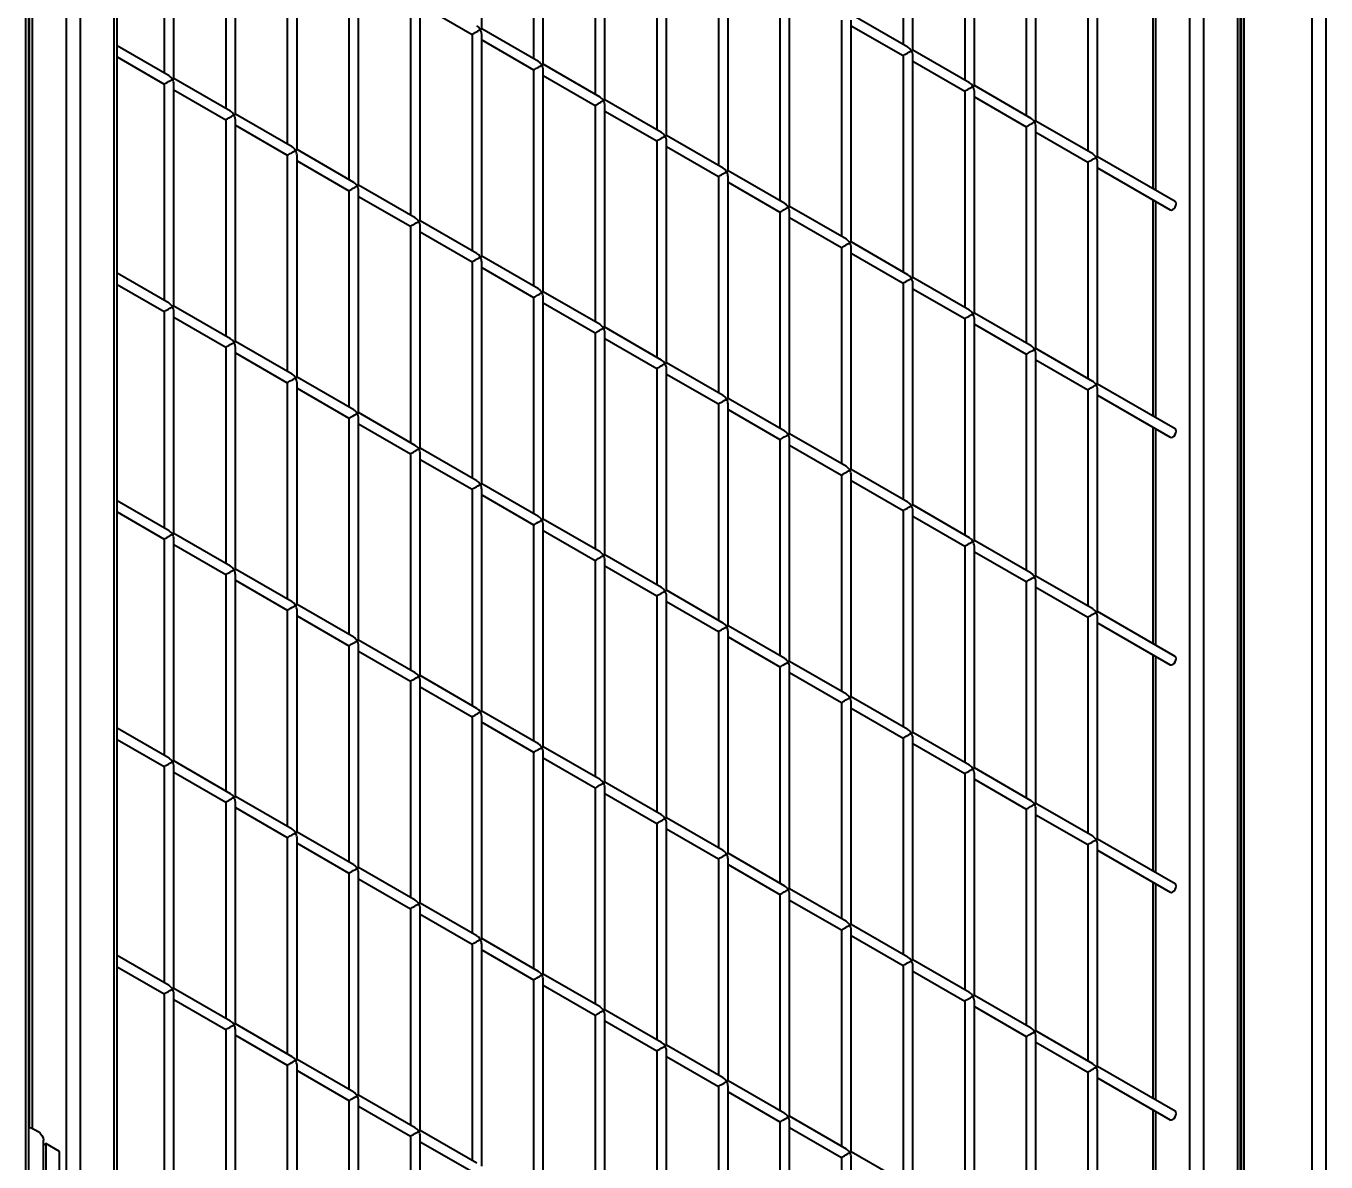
# Model space of a CAD drawing. Header units: millimetres. Extents: x 0 to 297, y 0 to 210.
# Drawn here: x 219.87 to 226.58, y 103.2 to 109.07 of the extents above; entities that cross this region are included whole.
import ezdxf

# ---------------------------------------------------------------- set-up
doc = ezdxf.new("R2010")
doc.units = ezdxf.units.MM
doc.layers.add('轮廓实线层', color=7, linetype='Continuous', lineweight=40)

msp = doc.modelspace()

# ---------------------------------------------------------------- linework, layer by layer
at = {"layer": '轮廓实线层', "color": 8, "linetype": 'Continuous', "lineweight": 40}
for p, q in [((219.8663, 101.4959), (219.8663, 117.5818)), ((219.8982, 114.9974), (219.8982, 103.3736)), ((226.5131, 97.6179), (226.5131, 113.7038)), ((226.5838, 113.7038), (226.5838, 97.6179)), ((225.8803, 98.7555), (225.8803, 112.8648)), ((226.1596, 111.3342), (226.1596, 99.7206)), ((225.7035, 109.3411), (225.7035, 108.223)), ((225.7035, 108.1653), (225.7035, 107.0472)), ((225.7035, 106.9895), (225.7035, 105.8714)), ((225.7035, 105.8137), (225.7035, 104.6956)), ((225.7035, 104.6379), (225.7035, 103.5198)), ((225.7035, 103.462), (225.7035, 102.344))]:
    msp.add_line(p, q, dxfattribs=at)
at = {"layer": '轮廓实线层', "color": 7, "linetype": 'Continuous', "lineweight": 40}
for p, q in [((219.881, 101.4874), (219.881, 117.5614)), ((220.0749, 101.8042), (220.0749, 116.5019)), ((220.1456, 116.4611), (220.1456, 101.845)), ((220.3224, 101.9471), (220.3224, 116.1549)), ((220.3371, 101.9556), (220.3371, 116.1056)), ((219.8835, 114.9941), (219.8835, 103.3782)), ((226.1278, 98.3916), (226.1278, 113.0077)), ((226.1424, 98.3423), (226.1424, 113.0162)), ((225.951, 112.9056), (225.951, 98.6978)), ((226.1449, 111.3361), (226.1449, 99.729)), ((222.2212, 109.0575), (222.2212, 110.2044)), ((224.3986, 110.0944), (224.3986, 108.9763)), ((224.4486, 108.9475), (224.4486, 110.0944)), ((222.4894, 110.0207), (222.4894, 108.9027)), ((222.5394, 108.8738), (222.5394, 110.0207)), ((220.5803, 109.9471), (220.5803, 108.829)), ((220.6303, 108.8001), (220.6303, 109.9471)), ((224.7168, 109.9107), (224.7168, 108.7926)), ((224.7668, 108.7638), (224.7668, 109.9107)), ((222.8076, 109.8371), (222.8076, 108.719)), ((222.8576, 108.6901), (222.8576, 109.8371)), ((220.8985, 109.7634), (220.8985, 108.6453)), ((220.9485, 108.6164), (220.9485, 109.7634)), ((225.035, 109.727), (225.035, 108.6089)), ((225.085, 108.5801), (225.085, 109.727)), ((223.1258, 109.6534), (223.1258, 108.5353)), ((223.1758, 108.5064), (223.1758, 109.6534)), ((221.2167, 109.5797), (221.2167, 108.4616)), ((221.2667, 108.4327), (221.2667, 109.5797)), ((225.3532, 109.5433), (225.3532, 108.4253)), ((225.4032, 108.3964), (225.4032, 109.5433)), ((223.444, 109.4697), (223.444, 108.3516)), ((223.494, 108.3227), (223.494, 109.4697)), ((221.5349, 109.396), (221.5349, 108.2779)), ((221.5849, 108.2491), (221.5849, 109.396)), ((225.6889, 109.3496), (225.6889, 108.2315)), ((223.7622, 109.286), (223.7622, 108.1679)), ((223.8122, 108.139), (223.8122, 109.286)), ((221.8531, 109.2123), (221.8531, 108.0942)), ((221.9031, 108.0654), (221.9031, 109.2123)), ((221.9031, 109.1834), (222.1712, 109.0286)), ((224.0804, 109.1023), (224.0804, 107.9842)), ((224.4236, 108.9619), (224.1304, 109.1312)), ((224.1304, 107.9553), (224.1304, 109.1023)), ((222.1713, 109.0286), (222.1713, 107.9105)), ((222.2212, 107.8817), (222.2212, 109.0286)), ((222.5144, 108.8882), (222.2213, 109.0575)), ((224.1304, 109.0734), (224.3986, 108.9186)), ((220.6053, 108.8146), (220.3371, 108.9694)), ((222.2213, 108.9998), (222.4894, 108.8449)), ((220.3371, 108.9117), (220.5803, 108.7713)), ((224.3986, 108.9186), (224.3986, 107.8005)), ((224.7418, 108.7782), (224.4486, 108.9475)), ((224.4486, 107.7716), (224.4486, 108.9186)), ((222.4894, 108.8449), (222.4894, 107.7268)), ((222.8326, 108.7045), (222.5394, 108.8738)), ((222.5394, 107.698), (222.5394, 108.8449)), ((224.4486, 108.8897), (224.7168, 108.7349)), ((220.5803, 108.7713), (220.5803, 107.6532)), ((220.9235, 108.6309), (220.6303, 108.8001)), ((220.6303, 107.6243), (220.6303, 108.7713)), ((222.5394, 108.8161), (222.8076, 108.6612)), ((225.06, 108.5945), (224.7668, 108.7638)), ((220.6303, 108.7424), (220.8985, 108.5876)), ((223.1508, 108.5208), (222.8576, 108.6901)), ((224.7168, 108.7349), (224.7168, 107.6168)), ((224.7668, 107.588), (224.7668, 108.7349)), ((224.7668, 108.706), (225.035, 108.5512)), ((222.8076, 108.6612), (222.8076, 107.5432)), ((222.8576, 107.5143), (222.8576, 108.6612)), ((222.8576, 108.6324), (223.1258, 108.4775)), ((220.8985, 108.5876), (220.8985, 107.4695)), ((221.2417, 108.4472), (220.9485, 108.6164)), ((220.9485, 107.4406), (220.9485, 108.5876)), ((220.9485, 108.5587), (221.2167, 108.4039)), ((225.3782, 108.4108), (225.085, 108.5801)), ((223.469, 108.3372), (223.1758, 108.5064)), ((225.035, 108.5512), (225.035, 107.4331)), ((225.085, 107.4043), (225.085, 108.5512)), ((225.085, 108.5223), (225.3532, 108.3675)), ((221.5599, 108.2635), (221.2667, 108.4327)), ((223.1258, 108.4775), (223.1258, 107.3595)), ((223.1758, 107.3306), (223.1758, 108.4775)), ((223.1758, 108.4487), (223.444, 108.2939)), ((221.2167, 108.4039), (221.2167, 107.2858)), ((221.2667, 107.2569), (221.2667, 108.4039)), ((221.2667, 108.375), (221.5349, 108.2202)), ((225.3532, 108.3675), (225.3532, 107.2494)), ((225.8044, 108.1648), (225.4032, 108.3964)), ((225.4032, 107.2206), (225.4032, 108.3675)), ((223.444, 108.2939), (223.444, 107.1758)), ((223.7872, 108.1535), (223.494, 108.3227)), ((223.494, 107.1469), (223.494, 108.2939)), ((225.4032, 108.3387), (225.7794, 108.1215)), ((221.5349, 108.2202), (221.5349, 107.1021)), ((221.8781, 108.0798), (221.5849, 108.2491)), ((221.5849, 107.0732), (221.5849, 108.2202)), ((223.494, 108.265), (223.7622, 108.1102)), ((221.5849, 108.1913), (221.8531, 108.0365)), ((225.6889, 108.1738), (225.6889, 107.0557)), ((223.7622, 108.1102), (223.7622, 106.9921)), ((224.1054, 107.9698), (223.8122, 108.139)), ((223.8122, 106.9632), (223.8122, 108.1102)), ((221.8531, 108.0365), (221.8531, 106.9184)), ((222.1962, 107.8961), (221.9031, 108.0654)), ((221.9031, 106.8895), (221.9031, 108.0365)), ((223.8122, 108.0813), (224.0804, 107.9265)), ((221.9031, 108.0076), (222.1712, 107.8528)), ((224.4236, 107.7861), (224.1304, 107.9553)), ((224.0804, 107.9265), (224.0804, 106.8084)), ((224.1304, 106.7795), (224.1304, 107.9265)), ((224.1304, 107.8976), (224.3986, 107.7428)), ((222.1713, 107.8528), (222.1713, 106.7347)), ((222.2212, 106.7059), (222.2212, 107.8528)), ((222.5144, 107.7124), (222.2213, 107.8817)), ((222.2213, 107.8239), (222.4894, 107.6691)), ((220.6053, 107.6387), (220.3371, 107.7936)), ((224.7418, 107.6024), (224.4486, 107.7716)), ((220.3371, 107.7358), (220.5803, 107.5954)), ((222.8326, 107.5287), (222.5394, 107.698)), ((224.3986, 107.7428), (224.3986, 106.6247)), ((224.4486, 106.5958), (224.4486, 107.7428)), ((224.4486, 107.7139), (224.7168, 107.5591)), ((220.9235, 107.4551), (220.6303, 107.6243)), ((222.4894, 107.6691), (222.4894, 106.551)), ((222.5394, 106.5222), (222.5394, 107.6691)), ((222.5394, 107.6402), (222.8076, 107.4854)), ((220.5803, 107.5954), (220.5803, 106.4774)), ((220.6303, 106.4485), (220.6303, 107.5954)), ((220.6303, 107.5666), (220.8985, 107.4117)), ((224.7168, 107.5591), (224.7168, 106.441)), ((225.06, 107.4187), (224.7668, 107.588)), ((224.7668, 106.4121), (224.7668, 107.5591)), ((222.8076, 107.4854), (222.8076, 106.3673)), ((223.1508, 107.345), (222.8576, 107.5143)), ((222.8576, 106.3385), (222.8576, 107.4854)), ((224.7668, 107.5302), (225.035, 107.3754)), ((221.2417, 107.2714), (220.9485, 107.4406)), ((222.8576, 107.4566), (223.1258, 107.3017)), ((220.8985, 107.4117), (220.8985, 106.2937)), ((220.9485, 106.2648), (220.9485, 107.4117)), ((220.9485, 107.3829), (221.2167, 107.2281)), ((225.035, 107.3754), (225.035, 106.2573)), ((225.3782, 107.235), (225.085, 107.4043)), ((225.085, 106.2284), (225.085, 107.3754)), ((225.085, 107.3465), (225.3532, 107.1917)), ((223.1258, 107.3017), (223.1258, 106.1836)), ((223.469, 107.1613), (223.1758, 107.3306)), ((223.1758, 106.1548), (223.1758, 107.3017)), ((221.2167, 107.2281), (221.2167, 106.11)), ((221.5599, 107.0877), (221.2667, 107.2569)), ((221.2667, 106.0811), (221.2667, 107.2281)), ((223.1758, 107.2729), (223.444, 107.118)), ((225.8044, 106.989), (225.4032, 107.2206)), ((221.2667, 107.1992), (221.5349, 107.0444)), ((223.7872, 106.9776), (223.494, 107.1469)), ((225.3532, 107.1917), (225.3532, 106.0736)), ((225.4032, 106.0448), (225.4032, 107.1917)), ((225.4032, 107.1628), (225.7794, 106.9457)), ((223.444, 107.118), (223.444, 105.9999)), ((223.494, 105.9711), (223.494, 107.118)), ((223.494, 107.0892), (223.7622, 106.9343)), ((221.5349, 107.0444), (221.5349, 105.9263)), ((221.8781, 106.904), (221.5849, 107.0732)), ((221.5849, 105.8974), (221.5849, 107.0444)), ((221.5849, 107.0155), (221.8531, 106.8607)), ((224.1054, 106.794), (223.8122, 106.9632)), ((225.6889, 106.9979), (225.6889, 105.8799)), ((222.1962, 106.7203), (221.9031, 106.8895)), ((223.7622, 106.9343), (223.7622, 105.8163)), ((223.8122, 105.7874), (223.8122, 106.9343)), ((223.8122, 106.9055), (224.0804, 106.7506)), ((221.8531, 106.8607), (221.8531, 105.7426)), ((221.9031, 105.7137), (221.9031, 106.8607)), ((221.9031, 106.8318), (222.1712, 106.677)), ((224.0804, 106.7506), (224.0804, 105.6326)), ((224.4236, 106.6103), (224.1304, 106.7795)), ((224.1304, 105.6037), (224.1304, 106.7506)), ((222.1713, 106.677), (222.1713, 105.5589)), ((222.2212, 105.53), (222.2212, 106.677)), ((222.5144, 106.5366), (222.2213, 106.7059)), ((224.1304, 106.7218), (224.3986, 106.567)), ((220.6053, 106.4629), (220.3371, 106.6178)), ((222.2213, 106.6481), (222.4894, 106.4933)), ((220.3371, 106.56), (220.5803, 106.4196)), ((224.3986, 106.567), (224.3986, 105.4489)), ((224.7418, 106.4266), (224.4486, 106.5958)), ((224.4486, 105.42), (224.4486, 106.567)), ((222.4894, 106.4933), (222.4894, 105.3752)), ((222.8326, 106.3529), (222.5394, 106.5222)), ((222.5394, 105.3463), (222.5394, 106.4933)), ((224.4486, 106.5381), (224.7168, 106.3833)), ((220.5803, 106.4196), (220.5803, 105.3015)), ((220.9235, 106.2792), (220.6303, 106.4485)), ((220.6303, 105.2727), (220.6303, 106.4196)), ((222.5394, 106.4644), (222.8076, 106.3096)), ((225.06, 106.2429), (224.7668, 106.4121)), ((220.6303, 106.3908), (220.8985, 106.2359)), ((223.1508, 106.1692), (222.8576, 106.3385)), ((224.7168, 106.3833), (224.7168, 105.2652)), ((224.7668, 105.2363), (224.7668, 106.3833)), ((224.7668, 106.3544), (225.035, 106.1996)), ((222.8076, 106.3096), (222.8076, 105.1915)), ((222.8576, 105.1626), (222.8576, 106.3096)), ((222.8576, 106.2807), (223.1258, 106.1259)), ((220.8985, 106.2359), (220.8985, 105.1178)), ((221.2417, 106.0955), (220.9485, 106.2648)), ((220.9485, 105.089), (220.9485, 106.2359)), ((220.9485, 106.2071), (221.2167, 106.0522)), ((225.3782, 106.0592), (225.085, 106.2284)), ((223.469, 105.9855), (223.1758, 106.1548)), ((225.035, 106.1996), (225.035, 105.0815)), ((225.085, 105.0526), (225.085, 106.1996)), ((225.085, 106.1707), (225.3532, 106.0159)), ((221.5599, 105.9119), (221.2667, 106.0811)), ((223.1258, 106.1259), (223.1258, 105.0078)), ((223.1758, 104.979), (223.1758, 106.1259)), ((223.1758, 106.097), (223.444, 105.9422)), ((221.2167, 106.0522), (221.2167, 104.9342)), ((221.2667, 104.9053), (221.2667, 106.0522)), ((221.2667, 106.0234), (221.5349, 105.8685)), ((225.3532, 106.0159), (225.3532, 104.8978)), ((225.8044, 105.8132), (225.4032, 106.0448)), ((225.4032, 104.8689), (225.4032, 106.0159)), ((223.444, 105.9422), (223.444, 104.8241)), ((223.7872, 105.8018), (223.494, 105.9711)), ((223.494, 104.7953), (223.494, 105.9422)), ((225.4032, 105.987), (225.7794, 105.7699)), ((221.5349, 105.8685), (221.5349, 104.7505)), ((221.8781, 105.7282), (221.5849, 105.8974)), ((221.5849, 104.7216), (221.5849, 105.8685)), ((223.494, 105.9134), (223.7622, 105.7585)), ((221.5849, 105.8397), (221.8531, 105.6849)), ((225.6889, 105.8221), (225.6889, 104.704)), ((223.7622, 105.7585), (223.7622, 104.6404)), ((224.1054, 105.6181), (223.8122, 105.7874)), ((223.8122, 104.6116), (223.8122, 105.7585)), ((221.8531, 105.6849), (221.8531, 104.5668)), ((222.1962, 105.5445), (221.9031, 105.7137)), ((221.9031, 104.5379), (221.9031, 105.6849)), ((223.8122, 105.7297), (224.0804, 105.5748)), ((221.9031, 105.656), (222.1712, 105.5012)), ((224.4236, 105.4344), (224.1304, 105.6037)), ((224.0804, 105.5748), (224.0804, 104.4567)), ((224.1304, 104.4279), (224.1304, 105.5748)), ((224.1304, 105.546), (224.3986, 105.3911)), ((222.1713, 105.5012), (222.1713, 104.3831)), ((222.2212, 104.3542), (222.2212, 105.5012)), ((222.5144, 105.3608), (222.2213, 105.53)), ((222.2213, 105.4723), (222.4894, 105.3175)), ((220.6053, 105.2871), (220.3371, 105.4419)), ((224.7418, 105.2508), (224.4486, 105.42)), ((220.3371, 105.3842), (220.5803, 105.2438)), ((222.8326, 105.1771), (222.5394, 105.3463)), ((224.3986, 105.3911), (224.3986, 104.2731)), ((224.4486, 104.2442), (224.4486, 105.3911)), ((224.4486, 105.3623), (224.7168, 105.2074)), ((220.9235, 105.1034), (220.6303, 105.2727)), ((222.4894, 105.3175), (222.4894, 104.1994)), ((222.5394, 104.1705), (222.5394, 105.3175)), ((222.5394, 105.2886), (222.8076, 105.1338)), ((220.5803, 105.2438), (220.5803, 104.1257)), ((220.6303, 104.0969), (220.6303, 105.2438)), ((220.6303, 105.2149), (220.8985, 105.0601)), ((224.7168, 105.2074), (224.7168, 104.0894)), ((225.06, 105.0671), (224.7668, 105.2363)), ((224.7668, 104.0605), (224.7668, 105.2074)), ((222.8076, 105.1338), (222.8076, 104.0157)), ((223.1508, 104.9934), (222.8576, 105.1626)), ((222.8576, 103.9868), (222.8576, 105.1338)), ((224.7668, 105.1786), (225.035, 105.0238)), ((221.2417, 104.9197), (220.9485, 105.089)), ((222.8576, 105.1049), (223.1258, 104.9501)), ((220.8985, 105.0601), (220.8985, 103.942)), ((220.9485, 103.9132), (220.9485, 105.0601)), ((220.9485, 105.0312), (221.2167, 104.8764)), ((225.035, 105.0238), (225.035, 103.9057)), ((225.3782, 104.8834), (225.085, 105.0526)), ((225.085, 103.8768), (225.085, 105.0238)), ((225.085, 104.9949), (225.3532, 104.8401)), ((223.1258, 104.9501), (223.1258, 103.832)), ((223.469, 104.8097), (223.1758, 104.979)), ((223.1758, 103.8031), (223.1758, 104.9501)), ((221.2167, 104.8764), (221.2167, 103.7583)), ((221.5599, 104.736), (221.2667, 104.9053)), ((221.2667, 103.7295), (221.2667, 104.8764)), ((223.1758, 104.9212), (223.444, 104.7664)), ((225.8044, 104.6374), (225.4032, 104.8689)), ((221.2667, 104.8476), (221.5349, 104.6927)), ((223.7872, 104.626), (223.494, 104.7953)), ((225.3532, 104.8401), (225.3532, 103.722)), ((225.4032, 103.6931), (225.4032, 104.8401)), ((225.4032, 104.8112), (225.7794, 104.594)), ((223.444, 104.7664), (223.444, 103.6483)), ((223.494, 103.6194), (223.494, 104.7664)), ((223.494, 104.7375), (223.7622, 104.5827)), ((221.5349, 104.6927), (221.5349, 103.5746)), ((221.8781, 104.5523), (221.5849, 104.7216)), ((221.5849, 103.5458), (221.5849, 104.6927)), ((221.5849, 104.6639), (221.8531, 104.509)), ((224.1054, 104.4423), (223.8122, 104.6116)), ((225.6889, 104.6463), (225.6889, 103.5282)), ((222.1962, 104.3686), (221.9031, 104.5379)), ((223.7622, 104.5827), (223.7622, 103.4646)), ((223.8122, 103.4358), (223.8122, 104.5827)), ((223.8122, 104.5538), (224.0804, 104.399)), ((221.8531, 104.509), (221.8531, 103.391)), ((221.9031, 103.3621), (221.9031, 104.509)), ((221.9031, 104.4802), (222.1712, 104.3253)), ((224.0804, 104.399), (224.0804, 103.2809)), ((224.4236, 104.2586), (224.1304, 104.4279)), ((224.1304, 103.2521), (224.1304, 104.399)), ((222.1713, 104.3253), (222.1713, 103.2073)), ((222.2212, 103.1784), (222.2212, 104.3253)), ((222.5144, 104.185), (222.2213, 104.3542)), ((224.1304, 104.3701), (224.3986, 104.2153)), ((220.6053, 104.1113), (220.3371, 104.2661)), ((222.2213, 104.2965), (222.4894, 104.1417)), ((220.3371, 104.2084), (220.5803, 104.068)), ((224.3986, 104.2153), (224.3986, 103.0972)), ((224.7418, 104.0749), (224.4486, 104.2442)), ((224.4486, 103.0684), (224.4486, 104.2153)), ((222.4894, 104.1417), (222.4894, 103.0236)), ((222.8326, 104.0013), (222.5394, 104.1705)), ((222.5394, 102.9947), (222.5394, 104.1417)), ((224.4486, 104.1865), (224.7168, 104.0316)), ((220.5803, 104.068), (220.5803, 102.9499)), ((220.9235, 103.9276), (220.6303, 104.0969)), ((220.6303, 102.921), (220.6303, 104.068)), ((222.5394, 104.1128), (222.8076, 103.958)), ((225.06, 103.8912), (224.7668, 104.0605)), ((220.6303, 104.0391), (220.8985, 103.8843)), ((224.7168, 104.0316), (224.7168, 102.9135)), ((224.7668, 102.8847), (224.7668, 104.0316)), ((224.7668, 104.0028), (225.035, 103.8479)), ((222.8076, 103.958), (222.8076, 102.8399)), ((223.1508, 103.8176), (222.8576, 103.9868)), ((222.8576, 102.811), (222.8576, 103.958)), ((222.8576, 103.9291), (223.1258, 103.7743)), ((220.8985, 103.8843), (220.8985, 102.7662)), ((221.2417, 103.7439), (220.9485, 103.9132)), ((220.9485, 102.7373), (220.9485, 103.8843)), ((220.9485, 103.8554), (221.2167, 103.7006)), ((225.3782, 103.7075), (225.085, 103.8768)), ((223.469, 103.6339), (223.1758, 103.8031)), ((225.035, 103.8479), (225.035, 102.7299)), ((225.085, 102.701), (225.085, 103.8479)), ((225.085, 103.8191), (225.3532, 103.6642)), ((221.5599, 103.5602), (221.2667, 103.7295)), ((223.1258, 103.7743), (223.1258, 102.6562)), ((223.1758, 102.6273), (223.1758, 103.7743)), ((223.1758, 103.7454), (223.444, 103.5906)), ((221.2167, 103.7006), (221.2167, 102.5825)), ((221.2667, 102.5537), (221.2667, 103.7006)), ((221.2667, 103.6717), (221.5349, 103.5169)), ((225.3532, 103.6642), (225.3532, 102.5462)), ((225.8044, 103.4615), (225.4032, 103.6931)), ((225.4032, 102.5173), (225.4032, 103.6642)), ((223.444, 103.5906), (223.444, 102.4725)), ((223.7872, 103.4502), (223.494, 103.6194)), ((223.494, 102.4436), (223.494, 103.5906)), ((225.4032, 103.6354), (225.7794, 103.4182)), ((221.5349, 103.5169), (221.5349, 102.3988)), ((221.8781, 103.3765), (221.5849, 103.5458)), ((221.5849, 102.37), (221.5849, 103.5169)), ((223.494, 103.5617), (223.7622, 103.4069)), ((221.5849, 103.488), (221.8531, 103.3332)), ((225.6889, 103.4705), (225.6889, 102.3524)), ((223.7622, 103.4069), (223.7622, 102.2888)), ((224.1054, 103.2665), (223.8122, 103.4358)), ((223.8122, 102.2599), (223.8122, 103.4069)), ((221.8531, 103.3332), (221.8531, 102.2151)), ((222.1962, 103.1928), (221.9031, 103.3621)), ((221.9031, 102.1863), (221.9031, 103.3332)), ((223.8122, 103.378), (224.0804, 103.2232)), ((219.956, 103.093), (219.956, 103.3128)), ((219.9689, 103.2944), (219.956, 103.2869)), ((219.9689, 103.2944), (219.9689, 103.0698)), ((220.0396, 103.2536), (219.9689, 103.2944)), ((220.0396, 102.7636), (220.0396, 103.2536)), ((221.9031, 103.3044), (222.1712, 103.1495)), ((224.4236, 103.0828), (224.1304, 103.2521)), ((224.0804, 103.2232), (224.0804, 102.1051)), ((224.1304, 102.0762), (224.1304, 103.2232))]:
    msp.add_line(p, q, dxfattribs=at)
at = {"layer": '轮廓实线层', "color": 7, "linetype": 'Continuous', "lineweight": 40, "flags": 128}
for points in [[(225.7919, 108.1227), (225.7987, 108.1282), (225.8044, 108.1359), (225.8082, 108.1448), (225.8096, 108.1534), (225.8082, 108.1604), (225.8044, 108.1648), (225.8044, 108.1648)], [(225.7794, 108.1215), (225.7851, 108.1204), (225.7919, 108.1227)], [(225.7794, 106.9457), (225.7851, 106.9446), (225.7919, 106.9469)], [(225.7919, 106.9469), (225.7987, 106.9524), (225.8044, 106.9601), (225.8082, 106.969), (225.8096, 106.9775), (225.8082, 106.9846), (225.8044, 106.989), (225.8044, 106.989)], [(225.7919, 105.7711), (225.7987, 105.7766), (225.8044, 105.7843), (225.8082, 105.7931), (225.8096, 105.8017), (225.8082, 105.8088), (225.8044, 105.8132), (225.8044, 105.8132)], [(225.7794, 105.7699), (225.7851, 105.7688), (225.7919, 105.7711)], [(225.7794, 104.594), (225.7851, 104.5929), (225.7919, 104.5953)], [(225.7919, 104.5953), (225.7987, 104.6007), (225.8044, 104.6085), (225.8082, 104.6173), (225.8096, 104.6259), (225.8082, 104.6329), (225.8044, 104.6373), (225.8044, 104.6374)], [(225.7919, 103.4195), (225.7987, 103.4249), (225.8044, 103.4327), (225.8082, 103.4415), (225.8096, 103.4501), (225.8082, 103.4571), (225.8044, 103.4615), (225.8044, 103.4615)], [(225.7794, 103.4182), (225.7851, 103.4171), (225.7919, 103.4195)], [(219.881, 103.3789), (219.8973, 103.3739), (219.9141, 103.3666), (219.9286, 103.3579), (219.9403, 103.3478), (219.9489, 103.3367), (219.9542, 103.325), (219.956, 103.313), (219.956, 103.3128)]]:
    msp.add_lwpolyline(points, dxfattribs=at)
at = {"layer": '轮廓实线层', "color": 7, "linetype": 'Continuous', "lineweight": 40}
for centre, major_axis, ratio, start_param, end_param in [((222.1963, 109.0431), (0.025, 0.0144), 0.00007, 3.141552, 5.497747), ((222.1963, 109.0431), (-0.0177, 0.0306), 0.577335, 4.712348, 5.497828), ((222.1963, 109.0431), (0.025, 0.0144), 0.00007, 5.497747, 6.283145), ((222.1963, 109.0431), (-0.0177, 0.0306), 0.577335, 3.92695, 4.712348), ((224.4236, 108.933), (-0.0177, 0.0306), 0.577335, 4.712348, 5.497828), ((224.4236, 108.933), (0.025, 0.0144), 0.00007, 3.141552, 5.497747), ((224.4236, 108.933), (0.025, 0.0144), 0.00007, 5.497747, 6.283145), ((224.4236, 108.933), (-0.0177, 0.0306), 0.577335, 3.92695, 4.712348), ((222.5144, 108.8594), (0.025, 0.0144), 0.00007, 3.141552, 5.497747), ((222.5144, 108.8594), (-0.0177, 0.0306), 0.577335, 4.712348, 5.497828), ((222.5144, 108.8594), (0.025, 0.0144), 0.00007, 5.497747, 6.283145), ((222.5144, 108.8594), (-0.0177, 0.0306), 0.577335, 3.92695, 4.712348), ((220.6053, 108.7857), (0.025, 0.0144), 0.00007, 3.141552, 5.497747), ((220.6053, 108.7857), (-0.0177, 0.0306), 0.577335, 4.712348, 5.497828), ((220.6053, 108.7857), (0.025, 0.0144), 0.00007, 5.497747, 6.283145), ((220.6053, 108.7857), (-0.0177, 0.0306), 0.577335, 3.92695, 4.712348), ((224.7418, 108.7493), (0.025, 0.0144), 0.00007, 3.141552, 5.497747), ((224.7418, 108.7493), (-0.0177, 0.0306), 0.577335, 4.712348, 5.497828), ((224.7418, 108.7493), (0.025, 0.0144), 0.00007, 5.497747, 6.283145), ((224.7418, 108.7493), (-0.0177, 0.0306), 0.577335, 3.92695, 4.712348), ((222.8326, 108.6757), (-0.0177, 0.0306), 0.577335, 4.712348, 5.497828), ((222.8326, 108.6757), (0.025, 0.0144), 0.00007, 5.497747, 6.283145), ((220.9235, 108.602), (-0.0177, 0.0306), 0.577335, 4.712348, 5.497828), ((222.8326, 108.6757), (0.025, 0.0144), 0.00007, 3.141552, 5.497747), ((222.8326, 108.6757), (-0.0177, 0.0306), 0.577335, 3.92695, 4.712348), ((220.9235, 108.602), (0.025, 0.0144), 0.00007, 3.141552, 5.497747), ((220.9235, 108.602), (0.025, 0.0144), 0.00007, 5.497747, 6.283145), ((220.9235, 108.602), (-0.0177, 0.0306), 0.577335, 3.92695, 4.712348), ((225.06, 108.5656), (0.025, 0.0144), 0.00007, 3.141552, 5.497747), ((225.06, 108.5656), (-0.0177, 0.0306), 0.577335, 4.712348, 5.497828), ((225.06, 108.5656), (0.025, 0.0144), 0.00007, 5.497747, 6.283145), ((225.06, 108.5656), (-0.0177, 0.0306), 0.577335, 3.92695, 4.712348), ((223.1508, 108.492), (0.025, 0.0144), 0.00007, 3.141552, 5.497747), ((223.1508, 108.492), (-0.0177, 0.0306), 0.577335, 4.712348, 5.497828), ((223.1508, 108.492), (0.025, 0.0144), 0.00007, 5.497747, 6.283145), ((223.1508, 108.492), (-0.0177, 0.0306), 0.577335, 3.92695, 4.712348), ((221.2417, 108.4183), (0.025, 0.0144), 0.00007, 3.141552, 5.497747), ((221.2417, 108.4183), (-0.0177, 0.0306), 0.577335, 4.712348, 5.497828), ((221.2417, 108.4183), (0.025, 0.0144), 0.00007, 5.497747, 6.283145), ((221.2417, 108.4183), (-0.0177, 0.0306), 0.577335, 3.92695, 4.712348), ((225.3782, 108.382), (0.025, 0.0144), 0.00007, 3.141552, 5.497747), ((225.3782, 108.382), (-0.0177, 0.0306), 0.577335, 4.712348, 5.497828), ((225.3782, 108.382), (0.025, 0.0144), 0.00007, 5.497747, 6.283145), ((225.3782, 108.382), (-0.0177, 0.0306), 0.577335, 3.92695, 4.712348), ((223.469, 108.3083), (0.025, 0.0144), 0.00007, 3.141552, 5.497747), ((223.469, 108.3083), (-0.0177, 0.0306), 0.577335, 4.712348, 5.497828), ((223.469, 108.3083), (0.025, 0.0144), 0.00007, 5.497747, 6.283145), ((223.469, 108.3083), (-0.0177, 0.0306), 0.577335, 3.92695, 4.712348), ((221.5599, 108.2346), (0.025, 0.0144), 0.00007, 3.141552, 5.497747), ((221.5599, 108.2346), (-0.0177, 0.0306), 0.577335, 4.712348, 5.497828), ((221.5599, 108.2346), (0.025, 0.0144), 0.00007, 5.497747, 6.283145), ((221.5599, 108.2346), (-0.0177, 0.0306), 0.577335, 3.92695, 4.712348), ((223.7872, 108.1246), (-0.0177, 0.0306), 0.577335, 4.712348, 5.497828), ((223.7872, 108.1246), (0.025, 0.0144), 0.00007, 3.141552, 5.497747), ((223.7872, 108.1246), (0.025, 0.0144), 0.00007, 5.497747, 6.283145), ((223.7872, 108.1246), (-0.0177, 0.0306), 0.577335, 3.92695, 4.712348), ((221.8781, 108.0509), (0.025, 0.0144), 0.00007, 3.141552, 5.497747), ((221.8781, 108.0509), (-0.0177, 0.0306), 0.577335, 4.712348, 5.497828), ((221.8781, 108.0509), (0.025, 0.0144), 0.00007, 5.497747, 6.283145), ((221.8781, 108.0509), (-0.0177, 0.0306), 0.577335, 3.92695, 4.712348), ((224.1054, 107.9409), (0.025, 0.0144), 0.00007, 3.141552, 5.497747), ((224.1054, 107.9409), (-0.0177, 0.0306), 0.577335, 4.712348, 5.497828), ((224.1054, 107.9409), (0.025, 0.0144), 0.00007, 5.497747, 6.283145), ((224.1054, 107.9409), (-0.0177, 0.0306), 0.577335, 3.92695, 4.712348), ((222.1963, 107.8672), (-0.0177, 0.0306), 0.577335, 4.712348, 5.497828), ((222.1963, 107.8672), (0.025, 0.0144), 0.00007, 3.141552, 5.497747), ((222.1963, 107.8672), (0.025, 0.0144), 0.00007, 5.497747, 6.283145), ((222.1963, 107.8672), (-0.0177, 0.0306), 0.577335, 3.92695, 4.712348), ((224.4236, 107.7572), (0.025, 0.0144), 0.00007, 3.141552, 5.497747), ((224.4236, 107.7572), (-0.0177, 0.0306), 0.577335, 4.712348, 5.497828), ((224.4236, 107.7572), (0.025, 0.0144), 0.00007, 5.497747, 6.283145), ((224.4236, 107.7572), (-0.0177, 0.0306), 0.577335, 3.92695, 4.712348), ((222.5144, 107.6835), (0.025, 0.0144), 0.00007, 3.141552, 5.497747), ((222.5144, 107.6835), (-0.0177, 0.0306), 0.577335, 4.712348, 5.497828), ((222.5144, 107.6835), (0.025, 0.0144), 0.00007, 5.497747, 6.283145), ((222.5144, 107.6835), (-0.0177, 0.0306), 0.577335, 3.92695, 4.712348), ((220.6053, 107.6099), (0.025, 0.0144), 0.00007, 3.141552, 5.497747), ((220.6053, 107.6099), (-0.0177, 0.0306), 0.577335, 4.712348, 5.497828), ((220.6053, 107.6099), (0.025, 0.0144), 0.00007, 5.497747, 6.283145), ((220.6053, 107.6099), (-0.0177, 0.0306), 0.577335, 3.92695, 4.712348), ((224.7418, 107.5735), (0.025, 0.0144), 0.00007, 3.141552, 5.497747), ((224.7418, 107.5735), (-0.0177, 0.0306), 0.577335, 4.712348, 5.497828), ((224.7418, 107.5735), (0.025, 0.0144), 0.00007, 5.497747, 6.283145), ((224.7418, 107.5735), (-0.0177, 0.0306), 0.577335, 3.92695, 4.712348), ((222.8326, 107.4999), (0.025, 0.0144), 0.00007, 3.141552, 5.497747), ((222.8326, 107.4999), (-0.0177, 0.0306), 0.577335, 4.712348, 5.497828), ((222.8326, 107.4999), (0.025, 0.0144), 0.00007, 5.497747, 6.283145), ((222.8326, 107.4999), (-0.0177, 0.0306), 0.577335, 3.92695, 4.712348), ((220.9235, 107.4262), (0.025, 0.0144), 0.00007, 3.141552, 5.497747), ((220.9235, 107.4262), (-0.0177, 0.0306), 0.577335, 4.712348, 5.497828), ((220.9235, 107.4262), (0.025, 0.0144), 0.00007, 5.497747, 6.283145), ((220.9235, 107.4262), (-0.0177, 0.0306), 0.577335, 3.92695, 4.712348), ((225.06, 107.3898), (-0.0177, 0.0306), 0.577335, 4.712348, 5.497828), ((225.06, 107.3898), (0.025, 0.0144), 0.00007, 3.141552, 5.497747), ((225.06, 107.3898), (0.025, 0.0144), 0.00007, 5.497747, 6.283145), ((225.06, 107.3898), (-0.0177, 0.0306), 0.577335, 3.92695, 4.712348), ((223.1508, 107.3162), (0.025, 0.0144), 0.00007, 3.141552, 5.497747), ((223.1508, 107.3162), (-0.0177, 0.0306), 0.577335, 4.712348, 5.497828), ((223.1508, 107.3162), (0.025, 0.0144), 0.00007, 5.497747, 6.283145), ((223.1508, 107.3162), (-0.0177, 0.0306), 0.577335, 3.92695, 4.712348), ((221.2417, 107.2425), (0.025, 0.0144), 0.00007, 3.141552, 5.497747), ((221.2417, 107.2425), (-0.0177, 0.0306), 0.577335, 4.712348, 5.497828), ((221.2417, 107.2425), (0.025, 0.0144), 0.00007, 5.497747, 6.283145), ((221.2417, 107.2425), (-0.0177, 0.0306), 0.577335, 3.92695, 4.712348), ((225.3782, 107.2061), (0.025, 0.0144), 0.00007, 3.141552, 5.497747), ((225.3782, 107.2061), (-0.0177, 0.0306), 0.577335, 4.712348, 5.497828), ((225.3782, 107.2061), (0.025, 0.0144), 0.00007, 5.497747, 6.283145), ((225.3782, 107.2061), (-0.0177, 0.0306), 0.577335, 3.92695, 4.712348), ((223.469, 107.1325), (-0.0177, 0.0306), 0.577335, 4.712348, 5.497828), ((223.469, 107.1325), (0.025, 0.0144), 0.00007, 5.497747, 6.283145), ((221.5599, 107.0588), (-0.0177, 0.0306), 0.577335, 4.712348, 5.497828), ((223.469, 107.1325), (0.025, 0.0144), 0.00007, 3.141552, 5.497747), ((223.469, 107.1325), (-0.0177, 0.0306), 0.577335, 3.92695, 4.712348), ((221.5599, 107.0588), (0.025, 0.0144), 0.00007, 3.141552, 5.497747), ((221.5599, 107.0588), (0.025, 0.0144), 0.00007, 5.497747, 6.283145), ((221.5599, 107.0588), (-0.0177, 0.0306), 0.577335, 3.92695, 4.712348), ((223.7872, 106.9488), (0.025, 0.0144), 0.00007, 3.141552, 5.497747), ((223.7872, 106.9488), (-0.0177, 0.0306), 0.577335, 4.712348, 5.497828), ((223.7872, 106.9488), (0.025, 0.0144), 0.00007, 5.497747, 6.283145), ((223.7872, 106.9488), (-0.0177, 0.0306), 0.577335, 3.92695, 4.712348), ((221.8781, 106.8751), (0.025, 0.0144), 0.00007, 3.141552, 5.497747), ((221.8781, 106.8751), (-0.0177, 0.0306), 0.577335, 4.712348, 5.497828), ((221.8781, 106.8751), (0.025, 0.0144), 0.00007, 5.497747, 6.283145), ((221.8781, 106.8751), (-0.0177, 0.0306), 0.577335, 3.92695, 4.712348), ((224.1054, 106.7651), (0.025, 0.0144), 0.00007, 3.141552, 5.497747), ((224.1054, 106.7651), (-0.0177, 0.0306), 0.577335, 4.712348, 5.497828), ((224.1054, 106.7651), (0.025, 0.0144), 0.00007, 5.497747, 6.283145), ((224.1054, 106.7651), (-0.0177, 0.0306), 0.577335, 3.92695, 4.712348), ((222.1963, 106.6914), (0.025, 0.0144), 0.00007, 3.141552, 5.497747), ((222.1963, 106.6914), (-0.0177, 0.0306), 0.577335, 4.712348, 5.497828), ((222.1963, 106.6914), (0.025, 0.0144), 0.00007, 5.497747, 6.283145), ((222.1963, 106.6914), (-0.0177, 0.0306), 0.577335, 3.92695, 4.712348), ((224.4236, 106.5814), (-0.0177, 0.0306), 0.577335, 4.712348, 5.497828), ((224.4236, 106.5814), (0.025, 0.0144), 0.00007, 3.141552, 5.497747), ((224.4236, 106.5814), (0.025, 0.0144), 0.00007, 5.497747, 6.283145), ((224.4236, 106.5814), (-0.0177, 0.0306), 0.577335, 3.92695, 4.712348), ((222.5144, 106.5077), (0.025, 0.0144), 0.00007, 3.141552, 5.497747), ((222.5144, 106.5077), (-0.0177, 0.0306), 0.577335, 4.712348, 5.497828), ((222.5144, 106.5077), (0.025, 0.0144), 0.00007, 5.497747, 6.283145), ((222.5144, 106.5077), (-0.0177, 0.0306), 0.577335, 3.92695, 4.712348), ((220.6053, 106.4341), (0.025, 0.0144), 0.00007, 3.141552, 5.497747), ((220.6053, 106.4341), (-0.0177, 0.0306), 0.577335, 4.712348, 5.497828), ((220.6053, 106.4341), (0.025, 0.0144), 0.00007, 5.497747, 6.283145), ((220.6053, 106.4341), (-0.0177, 0.0306), 0.577335, 3.92695, 4.712348), ((224.7418, 106.3977), (0.025, 0.0144), 0.00007, 3.141552, 5.497747), ((224.7418, 106.3977), (-0.0177, 0.0306), 0.577335, 4.712348, 5.497828), ((224.7418, 106.3977), (0.025, 0.0144), 0.00007, 5.497747, 6.283145), ((224.7418, 106.3977), (-0.0177, 0.0306), 0.577335, 3.92695, 4.712348), ((222.8326, 106.324), (-0.0177, 0.0306), 0.577335, 4.712348, 5.497828), ((222.8326, 106.324), (0.025, 0.0144), 0.00007, 5.497747, 6.283145), ((220.9235, 106.2504), (-0.0177, 0.0306), 0.577335, 4.712348, 5.497828), ((222.8326, 106.324), (0.025, 0.0144), 0.00007, 3.141552, 5.497747), ((222.8326, 106.324), (-0.0177, 0.0306), 0.577335, 3.92695, 4.712348), ((220.9235, 106.2504), (0.025, 0.0144), 0.00007, 3.141552, 5.497747), ((220.9235, 106.2504), (0.025, 0.0144), 0.00007, 5.497747, 6.283145), ((220.9235, 106.2504), (-0.0177, 0.0306), 0.577335, 3.92695, 4.712348), ((225.06, 106.214), (0.025, 0.0144), 0.00007, 3.141552, 5.497747), ((225.06, 106.214), (-0.0177, 0.0306), 0.577335, 4.712348, 5.497828), ((225.06, 106.214), (0.025, 0.0144), 0.00007, 5.497747, 6.283145), ((225.06, 106.214), (-0.0177, 0.0306), 0.577335, 3.92695, 4.712348), ((223.1508, 106.1403), (0.025, 0.0144), 0.00007, 3.141552, 5.497747), ((223.1508, 106.1403), (-0.0177, 0.0306), 0.577335, 4.712348, 5.497828), ((223.1508, 106.1403), (0.025, 0.0144), 0.00007, 5.497747, 6.283145), ((223.1508, 106.1403), (-0.0177, 0.0306), 0.577335, 3.92695, 4.712348), ((221.2417, 106.0667), (0.025, 0.0144), 0.00007, 3.141552, 5.497747), ((221.2417, 106.0667), (-0.0177, 0.0306), 0.577335, 4.712348, 5.497828), ((221.2417, 106.0667), (0.025, 0.0144), 0.00007, 5.497747, 6.283145), ((221.2417, 106.0667), (-0.0177, 0.0306), 0.577335, 3.92695, 4.712348), ((225.3782, 106.0303), (0.025, 0.0144), 0.00007, 3.141552, 5.497747), ((225.3782, 106.0303), (-0.0177, 0.0306), 0.577335, 4.712348, 5.497828), ((225.3782, 106.0303), (0.025, 0.0144), 0.00007, 5.497747, 6.283145), ((225.3782, 106.0303), (-0.0177, 0.0306), 0.577335, 3.92695, 4.712348), ((223.469, 105.9566), (0.025, 0.0144), 0.00007, 3.141552, 5.497747), ((223.469, 105.9566), (-0.0177, 0.0306), 0.577335, 4.712348, 5.497828), ((223.469, 105.9566), (0.025, 0.0144), 0.00007, 5.497747, 6.283145), ((223.469, 105.9566), (-0.0177, 0.0306), 0.577335, 3.92695, 4.712348), ((221.5599, 105.883), (0.025, 0.0144), 0.00007, 3.141552, 5.497747), ((221.5599, 105.883), (-0.0177, 0.0306), 0.577335, 4.712348, 5.497828), ((221.5599, 105.883), (0.025, 0.0144), 0.00007, 5.497747, 6.283145), ((221.5599, 105.883), (-0.0177, 0.0306), 0.577335, 3.92695, 4.712348), ((223.7872, 105.773), (-0.0177, 0.0306), 0.577335, 4.712348, 5.497828), ((223.7872, 105.773), (0.025, 0.0144), 0.00007, 3.141552, 5.497747), ((223.7872, 105.773), (0.025, 0.0144), 0.00007, 5.497747, 6.283145), ((223.7872, 105.773), (-0.0177, 0.0306), 0.577335, 3.92695, 4.712348), ((221.8781, 105.6993), (0.025, 0.0144), 0.00007, 3.141552, 5.497747), ((221.8781, 105.6993), (-0.0177, 0.0306), 0.577335, 4.712348, 5.497828), ((221.8781, 105.6993), (0.025, 0.0144), 0.00007, 5.497747, 6.283145), ((221.8781, 105.6993), (-0.0177, 0.0306), 0.577335, 3.92695, 4.712348), ((224.1054, 105.5893), (0.025, 0.0144), 0.00007, 3.141552, 5.497747), ((224.1054, 105.5893), (-0.0177, 0.0306), 0.577335, 4.712348, 5.497828), ((224.1054, 105.5893), (0.025, 0.0144), 0.00007, 5.497747, 6.283145), ((224.1054, 105.5893), (-0.0177, 0.0306), 0.577335, 3.92695, 4.712348), ((222.1963, 105.5156), (-0.0177, 0.0306), 0.577335, 4.712348, 5.497828), ((222.1963, 105.5156), (0.025, 0.0144), 0.00007, 3.141552, 5.497747), ((222.1963, 105.5156), (0.025, 0.0144), 0.00007, 5.497747, 6.283145), ((222.1963, 105.5156), (-0.0177, 0.0306), 0.577335, 3.92695, 4.712348), ((224.4236, 105.4056), (0.025, 0.0144), 0.00007, 3.141552, 5.497747), ((224.4236, 105.4056), (-0.0177, 0.0306), 0.577335, 4.712348, 5.497828), ((224.4236, 105.4056), (0.025, 0.0144), 0.00007, 5.497747, 6.283145), ((224.4236, 105.4056), (-0.0177, 0.0306), 0.577335, 3.92695, 4.712348), ((222.5144, 105.3319), (0.025, 0.0144), 0.00007, 3.141552, 5.497747), ((222.5144, 105.3319), (-0.0177, 0.0306), 0.577335, 4.712348, 5.497828), ((222.5144, 105.3319), (0.025, 0.0144), 0.00007, 5.497747, 6.283145), ((222.5144, 105.3319), (-0.0177, 0.0306), 0.577335, 3.92695, 4.712348), ((220.6053, 105.2582), (0.025, 0.0144), 0.00007, 3.141552, 5.497747), ((220.6053, 105.2582), (-0.0177, 0.0306), 0.577335, 4.712348, 5.497828), ((220.6053, 105.2582), (0.025, 0.0144), 0.00007, 5.497747, 6.283145), ((220.6053, 105.2582), (-0.0177, 0.0306), 0.577335, 3.92695, 4.712348), ((224.7418, 105.2219), (0.025, 0.0144), 0.00007, 3.141552, 5.497747), ((224.7418, 105.2219), (-0.0177, 0.0306), 0.577335, 4.712348, 5.497828), ((224.7418, 105.2219), (0.025, 0.0144), 0.00007, 5.497747, 6.283145), ((224.7418, 105.2219), (-0.0177, 0.0306), 0.577335, 3.92695, 4.712348), ((222.8326, 105.1482), (0.025, 0.0144), 0.00007, 3.141552, 5.497747), ((222.8326, 105.1482), (-0.0177, 0.0306), 0.577335, 4.712348, 5.497828), ((222.8326, 105.1482), (0.025, 0.0144), 0.00007, 5.497747, 6.283145), ((222.8326, 105.1482), (-0.0177, 0.0306), 0.577335, 3.92695, 4.712348), ((220.9235, 105.0745), (0.025, 0.0144), 0.00007, 3.141552, 5.497747), ((220.9235, 105.0745), (-0.0177, 0.0306), 0.577335, 4.712348, 5.497828), ((220.9235, 105.0745), (0.025, 0.0144), 0.00007, 5.497747, 6.283145), ((220.9235, 105.0745), (-0.0177, 0.0306), 0.577335, 3.92695, 4.712348), ((225.06, 105.0382), (-0.0177, 0.0306), 0.577335, 4.712348, 5.497828), ((225.06, 105.0382), (0.025, 0.0144), 0.00007, 3.141552, 5.497747), ((225.06, 105.0382), (0.025, 0.0144), 0.00007, 5.497747, 6.283145), ((225.06, 105.0382), (-0.0177, 0.0306), 0.577335, 3.92695, 4.712348), ((223.1508, 104.9645), (0.025, 0.0144), 0.00007, 3.141552, 5.497747), ((223.1508, 104.9645), (-0.0177, 0.0306), 0.577335, 4.712348, 5.497828), ((223.1508, 104.9645), (0.025, 0.0144), 0.00007, 5.497747, 6.283145), ((223.1508, 104.9645), (-0.0177, 0.0306), 0.577335, 3.92695, 4.712348), ((221.2417, 104.8909), (0.025, 0.0144), 0.00007, 3.141552, 5.497747), ((221.2417, 104.8909), (-0.0177, 0.0306), 0.577335, 4.712348, 5.497828), ((221.2417, 104.8909), (0.025, 0.0144), 0.00007, 5.497747, 6.283145), ((221.2417, 104.8909), (-0.0177, 0.0306), 0.577335, 3.92695, 4.712348), ((225.3782, 104.8545), (0.025, 0.0144), 0.00007, 3.141552, 5.497747), ((225.3782, 104.8545), (-0.0177, 0.0306), 0.577335, 4.712348, 5.497828), ((225.3782, 104.8545), (0.025, 0.0144), 0.00007, 5.497747, 6.283145), ((225.3782, 104.8545), (-0.0177, 0.0306), 0.577335, 3.92695, 4.712348), ((223.469, 104.7808), (-0.0177, 0.0306), 0.577335, 4.712348, 5.497828), ((223.469, 104.7808), (0.025, 0.0144), 0.00007, 5.497747, 6.283145), ((221.5599, 104.7072), (-0.0177, 0.0306), 0.577335, 4.712348, 5.497828), ((223.469, 104.7808), (0.025, 0.0144), 0.00007, 3.141552, 5.497747), ((223.469, 104.7808), (-0.0177, 0.0306), 0.577335, 3.92695, 4.712348), ((221.5599, 104.7072), (0.025, 0.0144), 0.00007, 3.141552, 5.497747), ((221.5599, 104.7072), (0.025, 0.0144), 0.00007, 5.497747, 6.283145), ((221.5599, 104.7072), (-0.0177, 0.0306), 0.577335, 3.92695, 4.712348), ((223.7872, 104.5971), (0.025, 0.0144), 0.00007, 3.141552, 5.497747), ((223.7872, 104.5971), (-0.0177, 0.0306), 0.577335, 4.712348, 5.497828), ((223.7872, 104.5971), (0.025, 0.0144), 0.00007, 5.497747, 6.283145), ((223.7872, 104.5971), (-0.0177, 0.0306), 0.577335, 3.92695, 4.712348), ((221.8781, 104.5235), (0.025, 0.0144), 0.00007, 3.141552, 5.497747), ((221.8781, 104.5235), (-0.0177, 0.0306), 0.577335, 4.712348, 5.497828), ((221.8781, 104.5235), (0.025, 0.0144), 0.00007, 5.497747, 6.283145), ((221.8781, 104.5235), (-0.0177, 0.0306), 0.577335, 3.92695, 4.712348), ((224.1054, 104.4134), (0.025, 0.0144), 0.00007, 3.141552, 5.497747), ((224.1054, 104.4134), (-0.0177, 0.0306), 0.577335, 4.712348, 5.497828), ((224.1054, 104.4134), (0.025, 0.0144), 0.00007, 5.497747, 6.283145), ((224.1054, 104.4134), (-0.0177, 0.0306), 0.577335, 3.92695, 4.712348), ((222.1963, 104.3398), (0.025, 0.0144), 0.00007, 3.141552, 5.497747), ((222.1963, 104.3398), (-0.0177, 0.0306), 0.577335, 4.712348, 5.497828), ((222.1963, 104.3398), (0.025, 0.0144), 0.00007, 5.497747, 6.283145), ((222.1963, 104.3398), (-0.0177, 0.0306), 0.577335, 3.92695, 4.712348), ((224.4236, 104.2298), (-0.0177, 0.0306), 0.577335, 4.712348, 5.497828), ((224.4236, 104.2298), (0.025, 0.0144), 0.00007, 3.141552, 5.497747), ((224.4236, 104.2298), (0.025, 0.0144), 0.00007, 5.497747, 6.283145), ((224.4236, 104.2298), (-0.0177, 0.0306), 0.577335, 3.92695, 4.712348), ((222.5144, 104.1561), (0.025, 0.0144), 0.00007, 3.141552, 5.497747), ((222.5144, 104.1561), (-0.0177, 0.0306), 0.577335, 4.712348, 5.497828), ((222.5144, 104.1561), (0.025, 0.0144), 0.00007, 5.497747, 6.283145), ((222.5144, 104.1561), (-0.0177, 0.0306), 0.577335, 3.92695, 4.712348), ((220.6053, 104.0824), (0.025, 0.0144), 0.00007, 3.141552, 5.497747), ((220.6053, 104.0824), (-0.0177, 0.0306), 0.577335, 4.712348, 5.497828), ((220.6053, 104.0824), (0.025, 0.0144), 0.00007, 5.497747, 6.283145), ((220.6053, 104.0824), (-0.0177, 0.0306), 0.577335, 3.92695, 4.712348), ((224.7418, 104.0461), (0.025, 0.0144), 0.00007, 3.141552, 5.497747), ((224.7418, 104.0461), (-0.0177, 0.0306), 0.577335, 4.712348, 5.497828), ((224.7418, 104.0461), (0.025, 0.0144), 0.00007, 5.497747, 6.283145), ((224.7418, 104.0461), (-0.0177, 0.0306), 0.577335, 3.92695, 4.712348), ((222.8326, 103.9724), (-0.0177, 0.0306), 0.577335, 4.712348, 5.497828), ((220.9235, 103.8987), (-0.0177, 0.0306), 0.577335, 4.712348, 5.497828), ((222.8326, 103.9724), (0.025, 0.0144), 0.00007, 3.141552, 5.497747), ((222.8326, 103.9724), (0.025, 0.0144), 0.00007, 5.497747, 6.283145), ((222.8326, 103.9724), (-0.0177, 0.0306), 0.577335, 3.92695, 4.712348), ((220.9235, 103.8987), (0.025, 0.0144), 0.00007, 3.141552, 5.497747), ((220.9235, 103.8987), (0.025, 0.0144), 0.00007, 5.497747, 6.283145), ((220.9235, 103.8987), (-0.0177, 0.0306), 0.577335, 3.92695, 4.712348), ((225.06, 103.8624), (0.025, 0.0144), 0.00007, 3.141552, 5.497747), ((225.06, 103.8624), (-0.0177, 0.0306), 0.577335, 4.712348, 5.497828), ((225.06, 103.8624), (0.025, 0.0144), 0.00007, 5.497747, 6.283145), ((225.06, 103.8624), (-0.0177, 0.0306), 0.577335, 3.92695, 4.712348), ((223.1508, 103.7887), (0.025, 0.0144), 0.00007, 3.141552, 5.497747), ((223.1508, 103.7887), (-0.0177, 0.0306), 0.577335, 4.712348, 5.497828), ((223.1508, 103.7887), (0.025, 0.0144), 0.00007, 5.497747, 6.283145), ((223.1508, 103.7887), (-0.0177, 0.0306), 0.577335, 3.92695, 4.712348), ((221.2417, 103.715), (0.025, 0.0144), 0.00007, 3.141552, 5.497747), ((221.2417, 103.715), (-0.0177, 0.0306), 0.577335, 4.712348, 5.497828), ((221.2417, 103.715), (0.025, 0.0144), 0.00007, 5.497747, 6.283145), ((221.2417, 103.715), (-0.0177, 0.0306), 0.577335, 3.92695, 4.712348), ((225.3782, 103.6787), (0.025, 0.0144), 0.00007, 3.141552, 5.497747), ((225.3782, 103.6787), (-0.0177, 0.0306), 0.577335, 4.712348, 5.497828), ((225.3782, 103.6787), (0.025, 0.0144), 0.00007, 5.497747, 6.283145), ((225.3782, 103.6787), (-0.0177, 0.0306), 0.577335, 3.92695, 4.712348), ((223.469, 103.605), (0.025, 0.0144), 0.00007, 3.141552, 5.497747), ((223.469, 103.605), (-0.0177, 0.0306), 0.577335, 4.712348, 5.497828), ((223.469, 103.605), (0.025, 0.0144), 0.00007, 5.497747, 6.283145), ((223.469, 103.605), (-0.0177, 0.0306), 0.577335, 3.92695, 4.712348), ((221.5599, 103.5313), (0.025, 0.0144), 0.00007, 3.141552, 5.497747), ((221.5599, 103.5313), (-0.0177, 0.0306), 0.577335, 4.712348, 5.497828), ((221.5599, 103.5313), (0.025, 0.0144), 0.00007, 5.497747, 6.283145), ((221.5599, 103.5313), (-0.0177, 0.0306), 0.577335, 3.92695, 4.712348), ((223.7872, 103.4213), (-0.0177, 0.0306), 0.577335, 4.712348, 5.497828), ((223.7872, 103.4213), (0.025, 0.0144), 0.00007, 3.141552, 5.497747), ((223.7872, 103.4213), (0.025, 0.0144), 0.00007, 5.497747, 6.283145), ((223.7872, 103.4213), (-0.0177, 0.0306), 0.577335, 3.92695, 4.712348), ((221.8781, 103.3477), (0.025, 0.0144), 0.00007, 3.141552, 5.497747), ((221.8781, 103.3477), (-0.0177, 0.0306), 0.577335, 4.712348, 5.497828), ((221.8781, 103.3477), (0.025, 0.0144), 0.00007, 5.497747, 6.283145), ((221.8781, 103.3477), (-0.0177, 0.0306), 0.577335, 3.92695, 4.712348), ((224.1054, 103.2376), (-0.0177, 0.0306), 0.577335, 4.712348, 5.497828), ((224.1054, 103.2376), (0.025, 0.0144), 0.00007, 5.497747, 6.283145), ((224.1054, 103.2376), (0.025, 0.0144), 0.00007, 3.141552, 5.497747), ((224.1054, 103.2376), (-0.0177, 0.0306), 0.577335, 3.92695, 4.712348)]:
    msp.add_ellipse(centre, major_axis=major_axis, ratio=ratio, start_param=start_param, end_param=end_param, dxfattribs=at)

doc.saveas('drawing.dxf')
